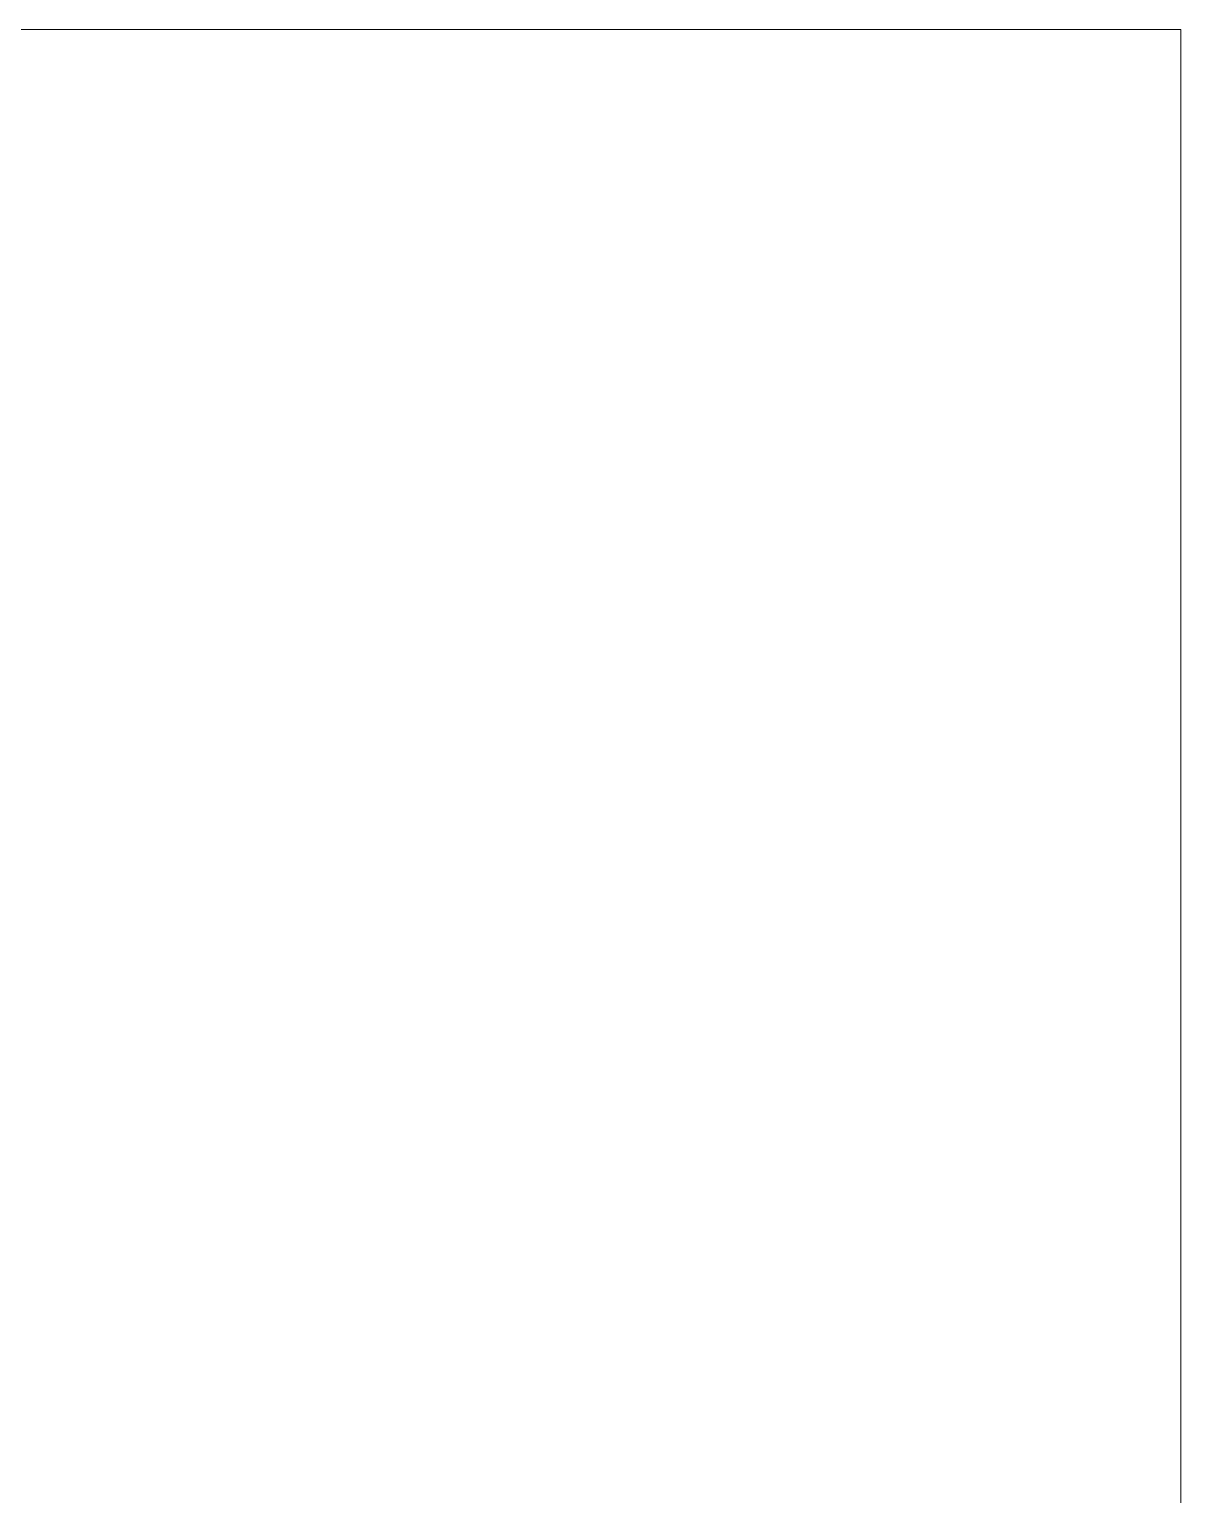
# Model space of a CAD drawing. Header units: millimetres. Extents: x -22227 to 20164, y 15335 to 61747.
# Drawn here: x -7527 to -7215.9, y 61351.2 to 61746.9 of the extents above; entities that cross this region are included whole.
import ezdxf

# ---------------------------------------------------------------- set-up
doc = ezdxf.new("R2010")
doc.units = ezdxf.units.MM
doc.layers.add('M-EQPM', color=7, linetype='Continuous', lineweight=5)

# ---------------------------------------------------------------- blocks, each defined once
blk = doc.blocks.new('DanNong_VRV_1 QUẠT - OD-A-12_1-2147179-MẶT BẰNG BỐ TRÍ THIẾT BỊ')
at = {"layer": 'M-EQPM'}
for p, q in [((-525, 688.22), (655, 688.22)), ((-525, 688.22), (655, 688.22)), ((-516.43, 688.22), (655, 688.22)), ((-486.87, 688.22), (616.87, 688.22)), ((-486.87, 688.22), (585, 688.22)), ((616.87, 688.22), (-486.87, 688.22)), ((616.87, 688.22), (-486.87, 688.22)), ((616.87, 688.22), (-486.87, 688.22)), ((616.87, 688.22), (-486.87, 688.22)), ((616.87, 688.22), (-486.87, 688.22)), ((616.87, 688.22), (-486.87, 688.22)), ((616.87, 688.22), (-486.87, 688.22)), ((616.87, 688.22), (-486.87, 688.22)), ((616.87, 688.22), (-486.87, 688.22)), ((616.87, 688.22), (-486.87, 688.22)), ((-328.5, 688.22), (515.5, 688.22)), ((630.18, 688.22), (636.18, 688.22)), ((630.18, 688.22), (636.18, 688.22)), ((631.18, 688.22), (638.18, 688.22)), ((631.18, 688.22), (638.18, 688.22)), ((631.18, 688.22), (638.18, 688.22)), ((631.18, 688.22), (638.18, 688.22)), ((655, -311.78), (655, 688.22)), ((655, 658.41), (655, 667.41)), ((655, 658.41), (655, 667.41)), ((655, -271.95), (655, 650.03)), ((655, 650.03), (655, -271.95)), ((655, 650.03), (655, -271.95)), ((655, 650.03), (655, -271.95)), ((655, 650.03), (655, -271.95)), ((655, 650.03), (655, -271.95)), ((655, 650.03), (655, -271.95)), ((655, 650.03), (655, -271.95)), ((655, 650.03), (655, -271.95)), ((655, 650.03), (655, -271.95)), ((655, 650.03), (655, -271.95)), ((655, 626.16), (655, 635.16)), ((655, 626.16), (655, 635.16)), ((655, 622.23), (655, 618.16)), ((655, 587.76), (655, 622.23)), ((655, 582.38), (655, 587.86))]:
    blk.add_line(p, q, dxfattribs=at)
blk = doc.blocks.new('DanNong_VRV_1 QUẠT - OD-A-12_1-V166-MẶT BẰNG BỐ TRÍ THIẾT BỊ')
at = {"layer": 'M-EQPM'}
for p, q in [((-525, 688.22), (655, 688.22)), ((-525, 688.22), (655, 688.22)), ((-516.43, 688.22), (655, 688.22)), ((-486.87, 688.22), (616.87, 688.22)), ((-486.87, 688.22), (585, 688.22)), ((616.87, 688.22), (-486.87, 688.22)), ((616.87, 688.22), (-486.87, 688.22)), ((616.87, 688.22), (-486.87, 688.22)), ((616.87, 688.22), (-486.87, 688.22)), ((616.87, 688.22), (-486.87, 688.22)), ((616.87, 688.22), (-486.87, 688.22)), ((616.87, 688.22), (-486.87, 688.22)), ((616.87, 688.22), (-486.87, 688.22)), ((616.87, 688.22), (-486.87, 688.22)), ((616.87, 688.22), (-486.87, 688.22)), ((-328.5, 688.22), (515.5, 688.22)), ((630.18, 688.22), (636.18, 688.22)), ((630.18, 688.22), (636.18, 688.22)), ((631.18, 688.22), (638.18, 688.22)), ((631.18, 688.22), (638.18, 688.22)), ((631.18, 688.22), (638.18, 688.22)), ((631.18, 688.22), (638.18, 688.22)), ((655, -311.78), (655, 688.22)), ((655, 658.41), (655, 667.41)), ((655, 658.41), (655, 667.41)), ((655, -271.95), (655, 650.03)), ((655, 650.03), (655, -271.95)), ((655, 650.03), (655, -271.95)), ((655, 650.03), (655, -271.95)), ((655, 650.03), (655, -271.95)), ((655, 650.03), (655, -271.95)), ((655, 650.03), (655, -271.95)), ((655, 650.03), (655, -271.95)), ((655, 650.03), (655, -271.95)), ((655, 650.03), (655, -271.95)), ((655, 650.03), (655, -271.95)), ((655, 626.16), (655, 635.16)), ((655, 626.16), (655, 635.16)), ((655, 622.23), (655, 618.16)), ((655, 587.76), (655, 622.23)), ((655, 582.38), (655, 587.86))]:
    blk.add_line(p, q, dxfattribs=at)
blk = doc.blocks.new('DanNong_VRV_1 QUẠT - OD-A-12_1-V175-MẶT BẰNG BỐ TRÍ THIẾT BỊ')
at = {"layer": 'M-EQPM'}
for p, q in [((-525, 688.22), (655, 688.22)), ((-525, 688.22), (655, 688.22)), ((-525, 688.22), (655, 688.22)), ((-525, 688.22), (655, 688.22)), ((-516.43, 688.22), (655, 688.22)), ((-516.43, 688.22), (655, 688.22)), ((-486.87, 688.22), (616.87, 688.22)), ((-486.87, 688.22), (585, 688.22)), ((616.87, 688.22), (-486.87, 688.22)), ((616.87, 688.22), (-486.87, 688.22)), ((616.87, 688.22), (-486.87, 688.22)), ((616.87, 688.22), (-486.87, 688.22)), ((616.87, 688.22), (-486.87, 688.22)), ((616.87, 688.22), (-486.87, 688.22)), ((616.87, 688.22), (-486.87, 688.22)), ((616.87, 688.22), (-486.87, 688.22)), ((616.87, 688.22), (-486.87, 688.22)), ((616.87, 688.22), (-486.87, 688.22)), ((-486.87, 688.22), (616.87, 688.22)), ((-486.87, 688.22), (585, 688.22)), ((616.87, 688.22), (-486.87, 688.22)), ((616.87, 688.22), (-486.87, 688.22)), ((616.87, 688.22), (-486.87, 688.22)), ((616.87, 688.22), (-486.87, 688.22)), ((616.87, 688.22), (-486.87, 688.22)), ((616.87, 688.22), (-486.87, 688.22)), ((616.87, 688.22), (-486.87, 688.22)), ((616.87, 688.22), (-486.87, 688.22)), ((616.87, 688.22), (-486.87, 688.22)), ((616.87, 688.22), (-486.87, 688.22)), ((-328.5, 688.22), (515.5, 688.22)), ((-328.5, 688.22), (515.5, 688.22)), ((630.18, 688.22), (636.18, 688.22)), ((630.18, 688.22), (636.18, 688.22)), ((630.18, 688.22), (636.18, 688.22)), ((630.18, 688.22), (636.18, 688.22)), ((631.18, 688.22), (638.18, 688.22)), ((631.18, 688.22), (638.18, 688.22)), ((631.18, 688.22), (638.18, 688.22)), ((631.18, 688.22), (638.18, 688.22)), ((631.18, 688.22), (638.18, 688.22)), ((631.18, 688.22), (638.18, 688.22)), ((631.18, 688.22), (638.18, 688.22)), ((631.18, 688.22), (638.18, 688.22)), ((655, -311.78), (655, 688.22)), ((655, -311.78), (655, 688.22)), ((655, 658.41), (655, 667.41)), ((655, 658.41), (655, 667.41)), ((655, 658.41), (655, 667.41)), ((655, 658.41), (655, 667.41)), ((655, -271.95), (655, 650.03)), ((655, 650.03), (655, -271.95)), ((655, 650.03), (655, -271.95)), ((655, 650.03), (655, -271.95)), ((655, 650.03), (655, -271.95)), ((655, 650.03), (655, -271.95)), ((655, 650.03), (655, -271.95)), ((655, 650.03), (655, -271.95)), ((655, 650.03), (655, -271.95)), ((655, 650.03), (655, -271.95)), ((655, 650.03), (655, -271.95)), ((655, -271.95), (655, 650.03)), ((655, 650.03), (655, -271.95)), ((655, 650.03), (655, -271.95)), ((655, 650.03), (655, -271.95)), ((655, 650.03), (655, -271.95)), ((655, 650.03), (655, -271.95)), ((655, 650.03), (655, -271.95)), ((655, 650.03), (655, -271.95)), ((655, 650.03), (655, -271.95)), ((655, 650.03), (655, -271.95)), ((655, 650.03), (655, -271.95)), ((655, 626.16), (655, 635.16)), ((655, 626.16), (655, 635.16)), ((655, 626.16), (655, 635.16)), ((655, 626.16), (655, 635.16)), ((655, 622.23), (655, 618.16)), ((655, 587.76), (655, 622.23)), ((655, 622.23), (655, 618.16)), ((655, 587.76), (655, 622.23)), ((655, 582.38), (655, 587.86)), ((655, 582.38), (655, 587.86))]:
    blk.add_line(p, q, dxfattribs=at)
blk = doc.blocks.new('DanNong_VRV_1 QUẠT - OD-A-12_1-V180-MẶT BẰNG BỐ TRÍ THIẾT BỊ')
at = {"layer": 'M-EQPM'}
for p, q in [((-525, 688.22), (655, 688.22)), ((-525, 688.22), (655, 688.22)), ((-525, 688.22), (655, 688.22)), ((-525, 688.22), (655, 688.22)), ((-516.43, 688.22), (655, 688.22)), ((-516.43, 688.22), (655, 688.22)), ((-486.87, 688.22), (616.87, 688.22)), ((-486.87, 688.22), (585, 688.22)), ((616.87, 688.22), (-486.87, 688.22)), ((616.87, 688.22), (-486.87, 688.22)), ((616.87, 688.22), (-486.87, 688.22)), ((616.87, 688.22), (-486.87, 688.22)), ((616.87, 688.22), (-486.87, 688.22)), ((616.87, 688.22), (-486.87, 688.22)), ((616.87, 688.22), (-486.87, 688.22)), ((616.87, 688.22), (-486.87, 688.22)), ((616.87, 688.22), (-486.87, 688.22)), ((616.87, 688.22), (-486.87, 688.22)), ((-486.87, 688.22), (616.87, 688.22)), ((-486.87, 688.22), (585, 688.22)), ((616.87, 688.22), (-486.87, 688.22)), ((616.87, 688.22), (-486.87, 688.22)), ((616.87, 688.22), (-486.87, 688.22)), ((616.87, 688.22), (-486.87, 688.22)), ((616.87, 688.22), (-486.87, 688.22)), ((616.87, 688.22), (-486.87, 688.22)), ((616.87, 688.22), (-486.87, 688.22)), ((616.87, 688.22), (-486.87, 688.22)), ((616.87, 688.22), (-486.87, 688.22)), ((616.87, 688.22), (-486.87, 688.22)), ((-328.5, 688.22), (515.5, 688.22)), ((-328.5, 688.22), (515.5, 688.22)), ((630.18, 688.22), (636.18, 688.22)), ((630.18, 688.22), (636.18, 688.22)), ((630.18, 688.22), (636.18, 688.22)), ((630.18, 688.22), (636.18, 688.22)), ((631.18, 688.22), (638.18, 688.22)), ((631.18, 688.22), (638.18, 688.22)), ((631.18, 688.22), (638.18, 688.22)), ((631.18, 688.22), (638.18, 688.22)), ((631.18, 688.22), (638.18, 688.22)), ((631.18, 688.22), (638.18, 688.22)), ((631.18, 688.22), (638.18, 688.22)), ((631.18, 688.22), (638.18, 688.22)), ((655, -311.78), (655, 688.22)), ((655, -311.78), (655, 688.22)), ((655, 658.41), (655, 667.41)), ((655, 658.41), (655, 667.41)), ((655, 658.41), (655, 667.41)), ((655, 658.41), (655, 667.41)), ((655, -271.95), (655, 650.03)), ((655, 650.03), (655, -271.95)), ((655, 650.03), (655, -271.95)), ((655, 650.03), (655, -271.95)), ((655, 650.03), (655, -271.95)), ((655, 650.03), (655, -271.95)), ((655, 650.03), (655, -271.95)), ((655, 650.03), (655, -271.95)), ((655, 650.03), (655, -271.95)), ((655, 650.03), (655, -271.95)), ((655, 650.03), (655, -271.95)), ((655, -271.95), (655, 650.03)), ((655, 650.03), (655, -271.95)), ((655, 650.03), (655, -271.95)), ((655, 650.03), (655, -271.95)), ((655, 650.03), (655, -271.95)), ((655, 650.03), (655, -271.95)), ((655, 650.03), (655, -271.95)), ((655, 650.03), (655, -271.95)), ((655, 650.03), (655, -271.95)), ((655, 650.03), (655, -271.95)), ((655, 650.03), (655, -271.95)), ((655, 626.16), (655, 635.16)), ((655, 626.16), (655, 635.16)), ((655, 626.16), (655, 635.16)), ((655, 626.16), (655, 635.16)), ((655, 622.23), (655, 618.16)), ((655, 587.76), (655, 622.23)), ((655, 622.23), (655, 618.16)), ((655, 587.76), (655, 622.23)), ((655, 582.38), (655, 587.86)), ((655, 582.38), (655, 587.86))]:
    blk.add_line(p, q, dxfattribs=at)
blk = doc.blocks.new('AK-SGS-M3-Hrvt_rvt-1-MẶT BẰNG BỐ TRÍ THIẾT BỊ')
at = {"layer": 'M-EQPM', "lineweight": 9}
for name in ['DanNong_VRV_1 QUẠT - OD-A-12_1-2147179-MẶT BẰNG BỐ TRÍ THIẾT BỊ', 'DanNong_VRV_1 QUẠT - OD-A-12_1-V166-MẶT BẰNG BỐ TRÍ THIẾT BỊ', 'DanNong_VRV_1 QUẠT - OD-A-12_1-V175-MẶT BẰNG BỐ TRÍ THIẾT BỊ', 'DanNong_VRV_1 QUẠT - OD-A-12_1-V180-MẶT BẰNG BỐ TRÍ THIẾT BỊ']:
    blk.add_blockref(name, (-7870.9, 61058.71), dxfattribs=at)

msp = doc.modelspace()

# ---------------------------------------------------------------- block references
at = {"lineweight": 5}
msp.add_blockref('AK-SGS-M3-Hrvt_rvt-1-MẶT BẰNG BỐ TRÍ THIẾT BỊ', (0, 0), dxfattribs=at)

doc.saveas('drawing.dxf')
